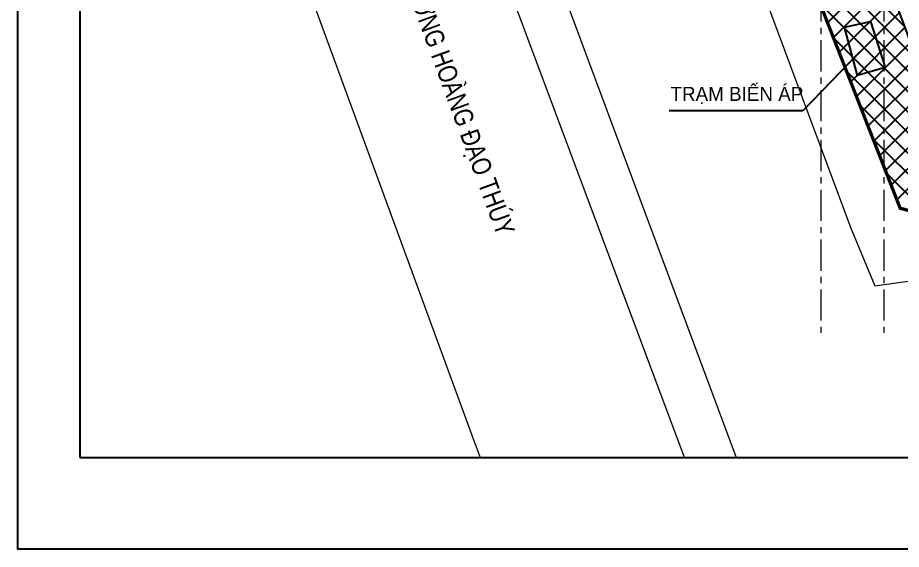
# Model space of a CAD drawing. Header units: millimetres. Extents: x -346728 to 1320345, y -537202 to -385966.
# Drawn here: x 319730 to 372974, y -524864 to -492848 of the extents above; entities that cross this region are included whole.
import ezdxf
from ezdxf.xclip import XClip

# ---------------------------------------------------------------- set-up
doc = ezdxf.new("R2010")
doc.units = ezdxf.units.MM
doc.header["$LTSCALE"] = 100
doc.header["$XCLIPFRAME"] = 2
doc.linetypes.add('DASHED2', pattern=[0.375, 0.25, -0.125])
doc.linetypes.add('X1326_GLB$0$CENTER', pattern=[2, 1.25, -0.25, 0.25, -0.25])
for name, color, linetype, lineweight in [('0 T TEXT', 7, 'Continuous', 13), ('L.DUONG', 234, 'Continuous', 15), ('LINE', 7, 'Continuous', 13), ('X1326_GLB$0$A-tim', 8, 'X1326_GLB$0$CENTER', 9)]:
    doc.layers.add(name, color=color, linetype=linetype, lineweight=lineweight)
doc.layers.add('HÀNG RÀO', color=50, linetype='Continuous')
doc.layers.add('XR_1326_csPL$0$W2', color=4, linetype='Continuous')
doc.styles.add('TOAN - FONT ARIAL', font='Arial_1.ttf', dxfattribs={"width": 0.8})
doc.styles.add('VnAvantH', font='VHAVAN.TTF')
doc.linetypes.add('FENCELINE2', pattern='A,0.25,-0.1,[132,ltypeshp.shx,S=0.1,R=0,X=-0.1,Y=0],-0.1,1', length=1.45)
doc.dimstyles.new('X1326_GLB$0$200', dxfattribs={"dimscale": 400, "dimtxt": 2, "dimasz": 0.8, "dimexe": 1, "dimexo": 1, "dimgap": 0.5, "dimtad": 1, "dimdec": 0, "dimzin": 0, "dimdsep": 46, "dimtxsty": 'TOAN - FONT ARIAL', "dimblk": 'ARCHTICK', "dimcen": 0.8, "dimdle": 1, "dimclrd": 7, "dimclre": 7, "dimclrt": 7, "dimadec": 0, "dimazin": 0, "dimtfac": 1, "dimtdec": 0, "dimtix": 1, "dimtmove": 2, "dimatfit": 3, "dimfxl": 1, "dimtolj": 1, "dimtzin": 0, "dimarcsym": 0})

# ---------------------------------------------------------------- blocks, each defined once
blk = doc.blocks.new('LVL-KHUNGTEN')
blk.add_lwpolyline([(61073, 41093), (119124, 41093), (119124, 62), (61073, 62)], close=True)
at = {"layer": 'DEFPOINTS'}
for p, q in [((61073, 62), (61073, 41093)), ((119124, 62), (61073, 62))]:
    blk.add_line(p, q, dxfattribs=at)
blk = doc.blocks.new('mb duong hh')
at = {"layer": '0 T TEXT', "color": 8, "linetype": 'DASHED2', "ltscale": 300}
blk.add_lwpolyline([(75940, 34596), (80501, 41668), (80491, 88861), (75484, 93868), (-20031, 93860), (-33610, 75885), (-26182, 55955), (-6300, 2612), (0, 0)], close=True, dxfattribs=at)
at = {"layer": 'LINE', "color": 252, "lineweight": 9}
for p, q in [((-35701, 28355), (-19270, -15781)), ((-6361, -58540), (-38419, 27067))]:
    blk.add_line(p, q, dxfattribs=at)
for points in [[(-162441, 101277), (-105847, 101188), (-89301, 101141), (-83874, 100003), (-80029, 97722), (-75803, 93491), (-73861, 90132), (-55291, 40370), (-35202, -14403), (-17017, -62564)], [(14977, 101049), (-7702, 101358), (-14927, 101246), (-29449, 100943), (-35818, 99008), (-40020, 95429), (-42101, 92117), (-42609, 87567), (-42104, 81482), (-40823, 74903), (-34507, 57500), (-12505, -1540), (-11062, -5026), (-1334, -3647), (4526, -1388), (38515, 14361), (36944, 16828)]]:
    blk.add_lwpolyline(points, dxfattribs=at)
at = {"layer": '0 T TEXT', "lineweight": 9, "style": 'TOAN - FONT ARIAL', "width": 0.8}
blk.add_text('ĐƯỜNG HOÀNG ĐẠO THÚY', height=1150, rotation=290.0812, dxfattribs=at).set_placement((-39689, 13975, 1313))
blk = doc.blocks.new('_ArchTick')
at = {"color": 0, "linetype": 'ByBlock', "const_width": 0.15}
blk.add_lwpolyline([(-0.5, -0.5), (0.5, 0.5)], dxfattribs=at)
blk = doc.blocks.new('MB HANG RAO TAM')
h = blk.add_hatch()
h.set_pattern_fill('ANSI37', color=8, scale=7000, style=0)
h.set_pattern_definition([(45, (527887.4, 631399.9), (-618.7184, 618.7184), []), (135, (527887.4, 631399.9), (-618.7184, -618.7184), [])])
h.paths.add_polyline_path([(89794, 74797), (94796, 69797), (94804, 22611), (90246, 15544), (52523, -1634), (34324, -9922), (14325, -19029), (8025, -16417), (-19267, 56832), (-5688, 74797), (41806, 74797), (65797, 74797)], flags=16)
h.paths.add_polyline_path([(-17293, 40146), (-15160, 40938), (-12777, 34516), (-15127, 33730), (-10493, 20001), (4784, -19373), (12548, -21453), (91490, 14752), (95488, 20874), (95620, 46027), (95770, 74597), (91825, 78101), (52350, 76926), (14008, 75822), (-9259, 75871), (-23844, 71027), (-24251, 60760)])
at = {"layer": 'HÀNG RÀO', "color": 1, "elevation": 6280}
blk.add_lwpolyline([(2988, -8124), (3870, -10906), (2216, -11378), (1437, -8469)], close=True, dxfattribs=at)
at = {"layer": 'L.DUONG', "color": 94, "linetype": 'FENCELINE2', "ltscale": 25, "const_width": 200, "elevation": 7850}
blk.add_lwpolyline([(13898, 75822), (14369, 75824), (20809, 75968), (32497, 76335), (48850, 76822), (75776, 77623), (91825, 78101), (95770, 74597), (95712, 63657), (95684, 58344), (95610, 44235), (95553, 33268), (95488, 20874), (91490, 14752), (75806, 7559), (49624, -4449), (26632, -14994), (12548, -21453), (4784, -19373), (0, -7161), (-6626, 9890)], dxfattribs=at)
at = {"layer": 'XR_1326_csPL$0$W2', "color": 7, "ltscale": 0.5, "elevation": 0}
blk.add_lwpolyline([(8025, -16417), (14325, -19029), (90246, 15544), (94804, 22611), (94796, 69797), (89794, 74797), (-5688, 74797), (-19267, 56832)], close=True, dxfattribs=at)
at = {"style": 'VnAvantH'}
blk.add_text('TR¹M BIÕN ¸P', height=848.53, dxfattribs=at).set_placement((-9058, -12913, -2472))
at = {"lineweight": 100}
blk.add_leader([(2333, -9972, -2472), (-1073, -13509, -2472), (-9139, -13509, -2472)], dimstyle='X1326_GLB$0$200', override={"dimgap": 1, "dimtad": 0}, dxfattribs=at)

msp = doc.modelspace()

# ---------------------------------------------------------------- linework, layer by layer
at = {"layer": 'X1326_GLB$0$A-tim', "ltscale": 15}
for p, q in [((368121.2, -398208.6, -1404.9), (368121.2, -512162.7, -1404.9)), ((371911.3, -398208.6, -1404.9), (371911.3, -512162.7, -1404.9))]:
    msp.add_line(p, q, dxfattribs=at)

# ---------------------------------------------------------------- block references
at = {"extrusion": (0.00597, -2.28885e-18, 0.999982), "xscale": 3.385207865094198, "yscale": 3.385207865094198, "zscale": 3.385207865094198}
msp.add_blockref('LVL-KHUNGTEN', (112985.2, -525073.6, 1027.7), dxfattribs=at)
ref = msp.add_blockref('mb duong hh', (382446.7, -503978, 0))
XClip(ref).set_block_clipping_path([(-58962.6888090824, -15358.4345334051), (108047.3313388755, 114603.0144500207)])

# ---------------------------------------------------------------- next in the draw order: block references
msp.add_blockref('MB HANG RAO TAM', (368121.2, -484948.9, 0))

doc.saveas('drawing.dxf')
